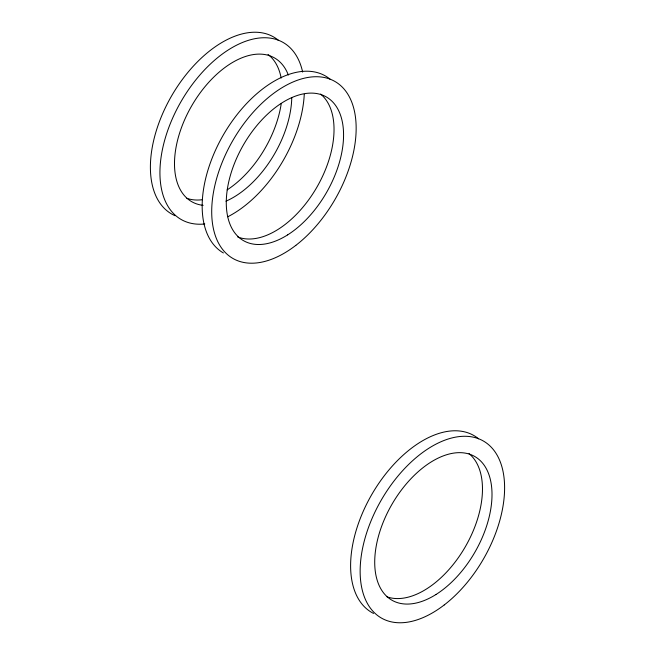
<?xml version="1.0" encoding="UTF-8"?>
<svg xmlns="http://www.w3.org/2000/svg" width="655" height="655" viewBox="0 0 655 655"><rect width="100%" height="100%" fill="white"/><g stroke="black" fill="none" stroke-linecap="round" stroke-linejoin="round"><path stroke-width="0.98" d="M373.555 613.44A102.147 58.975 -60 0 1 373.375 491.799A102.147 58.975 -60 0 1 478.592 438.809M469.021 453.612A82.939 47.889 -60 0 1 465.549 546.368A82.939 47.889 -60 0 1 387.007 596.836M268.042 54.463A82.939 47.889 -60 0 1 281.159 78.051M281.241 103.596A82.939 47.889 -60 0 1 227.138 189.884M202.264 199.726A82.939 47.889 -60 0 1 186.79 198.293M204.778 223.969A102.147 58.975 -60 0 1 185.57 94.148A102.147 58.975 -60 0 1 302.643 72.075M304.264 94.304A102.147 58.975 -60 0 1 227.76 216.772M175.106 215.724A102.147 58.975 -60 0 1 172.298 94.705A102.147 58.975 -60 0 1 278.383 40.266M203.132 205.334A82.939 47.889 -60 0 1 195.829 99.118A82.939 47.889 -60 0 1 288.331 75.03M291.77 97.734A82.939 47.889 -60 0 1 225.942 201.191M320.582 94.05A82.939 47.889 -60 0 1 316.684 187.535A82.939 47.889 -60 0 1 237.65 236.938M223.404 252.961A102.147 58.975 -60 0 1 225.803 130.812A102.147 58.975 -60 0 1 330.153 79.247M444.262 604.925A102.147 58.975 -60 0 0 488.131 444.311A102.147 58.975 -60 0 0 364.729 539.327A102.147 58.975 -60 0 0 444.262 604.925M436.091 594.437A82.939 47.889 -60 0 0 482.727 463.306A82.939 47.889 -60 0 0 381.259 527.349A82.939 47.889 -60 0 0 436.091 594.437M287.643 234.883A82.939 47.889 -60 0 0 334.287 103.752A82.939 47.889 -60 0 0 232.82 167.795A82.939 47.889 -60 0 0 287.643 234.883M295.823 245.363A102.147 58.975 -60 0 0 339.683 84.757A102.147 58.975 -60 0 0 216.289 179.773A102.147 58.975 -60 0 0 295.823 245.363"/></g></svg>
